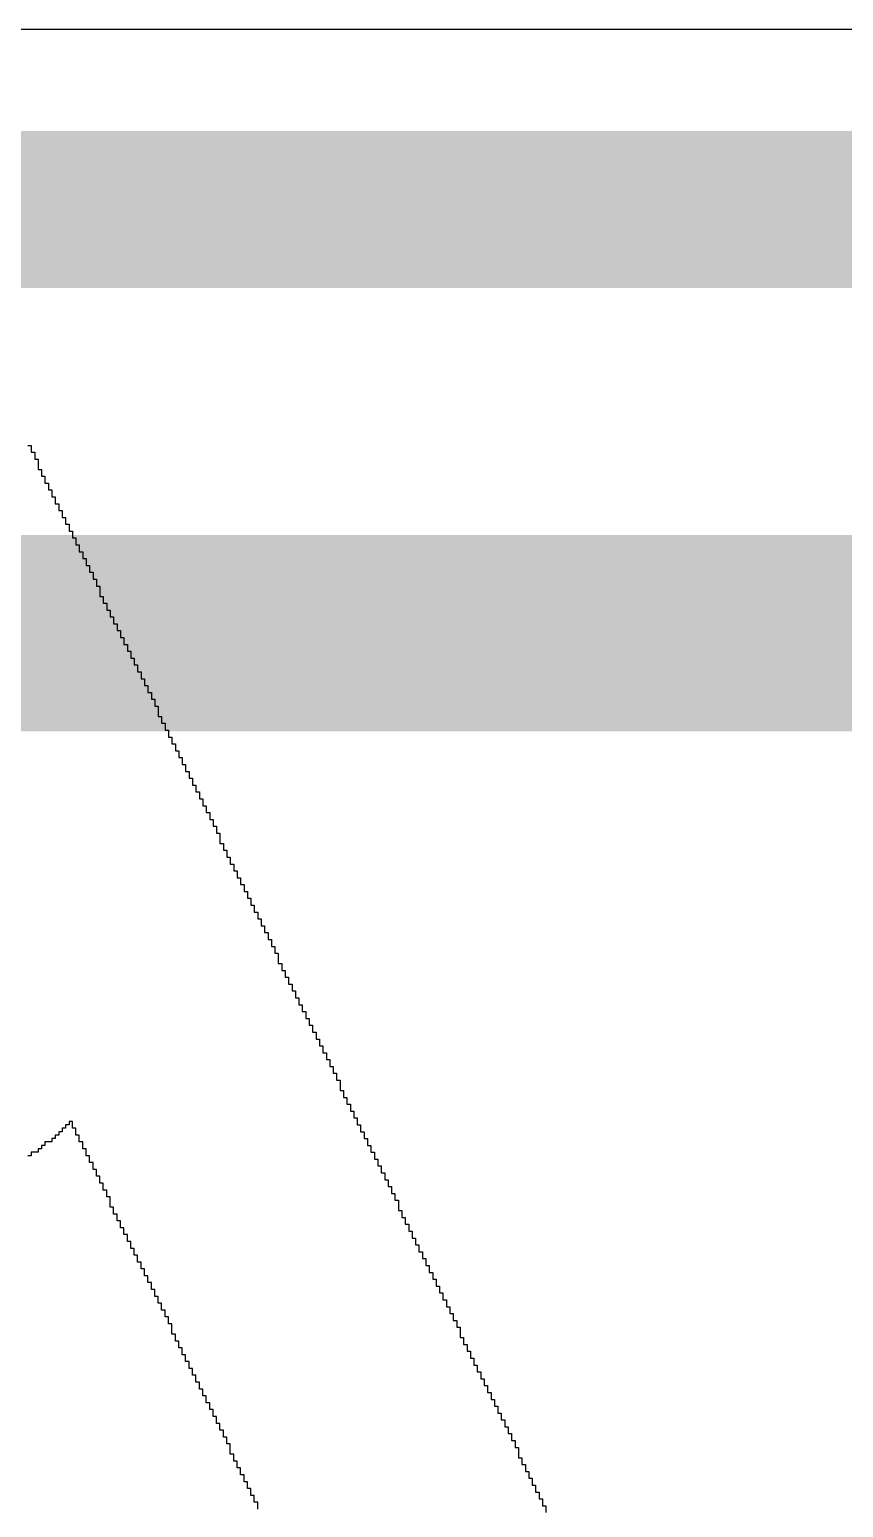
# Model space of a CAD drawing. Header units: millimetres. Extents: x -0.27 to 4.7, y -0.39 to 2.83.
# Drawn here: x 2.3925 to 2.434, y 1.0721 to 1.1474 of the extents above; entities that cross this region are included whole.
import ezdxf

# ---------------------------------------------------------------- set-up
doc = ezdxf.new("R2010")
doc.units = ezdxf.units.MM
doc.header["$MEASUREMENT"] = 0
doc.layers.add('TopLayer', color=1, linetype='Continuous')
doc.layers.add('TopOverlay', color=2, linetype='Continuous')

msp = doc.modelspace()

# ---------------------------------------------------------------- linework, layer by layer
at = {"layer": 'TopLayer'}
msp.add_line((2.643146, 1.147401), (2.091867, 1.147401), dxfattribs=at)
for points, const_width in [([(2.087776, 1.138224), (2.674776, 1.138224)], 0.008), ([(2.361634, 1.116634), (2.677673, 1.116634)], 0.01)]:
    msp.add_lwpolyline(points, dxfattribs=dict(at, const_width=const_width))
at = {"layer": 'TopOverlay'}
for p, q in [((2.392456, 1.126209), (2.392631, 1.126209)), ((2.392631, 1.126209), (2.392631, 1.125859)), ((2.392631, 1.125859), (2.392805, 1.125859)), ((2.392805, 1.125859), (2.392805, 1.12551)), ((2.392805, 1.12551), (2.39298, 1.12551)), ((2.39298, 1.12551), (2.39298, 1.124985)), ((2.39298, 1.124985), (2.393155, 1.124985)), ((2.393155, 1.124985), (2.393155, 1.124635)), ((2.393155, 1.124635), (2.39333, 1.124635)), ((2.39333, 1.124635), (2.39333, 1.124285)), ((2.39333, 1.124285), (2.393505, 1.124285)), ((2.393505, 1.124285), (2.393505, 1.123935)), ((2.393505, 1.123935), (2.39368, 1.123935)), ((2.39368, 1.123935), (2.39368, 1.123586)), ((2.39368, 1.123586), (2.393855, 1.123586)), ((2.393855, 1.123586), (2.393855, 1.123236)), ((2.393855, 1.123236), (2.39403, 1.123236)), ((2.39403, 1.123236), (2.39403, 1.122886)), ((2.39403, 1.122886), (2.394205, 1.122886)), ((2.394205, 1.122886), (2.394205, 1.122536)), ((2.394205, 1.122536), (2.394379, 1.122536)), ((2.394379, 1.122536), (2.394379, 1.122186)), ((2.394379, 1.122186), (2.394554, 1.122186)), ((2.394554, 1.122186), (2.394554, 1.121837)), ((2.394554, 1.121837), (2.394729, 1.121837)), ((2.394729, 1.121837), (2.394729, 1.121487)), ((2.394729, 1.121487), (2.394904, 1.121487)), ((2.394904, 1.121487), (2.394904, 1.121137)), ((2.394904, 1.121137), (2.395079, 1.121137)), ((2.395079, 1.121137), (2.395079, 1.120787)), ((2.395079, 1.120787), (2.395254, 1.120787)), ((2.395254, 1.120787), (2.395254, 1.120437)), ((2.395254, 1.120437), (2.395429, 1.120437)), ((2.395429, 1.120437), (2.395429, 1.120088)), ((2.395429, 1.120088), (2.395604, 1.120088)), ((2.395604, 1.120088), (2.395604, 1.119738)), ((2.395604, 1.119738), (2.395779, 1.119738)), ((2.395779, 1.119738), (2.395779, 1.119388)), ((2.395779, 1.119388), (2.395954, 1.119388)), ((2.395954, 1.119388), (2.395954, 1.119038)), ((2.395954, 1.119038), (2.396129, 1.119038)), ((2.396129, 1.119038), (2.396129, 1.118513)), ((2.396129, 1.118513), (2.396303, 1.118513)), ((2.396303, 1.118513), (2.396303, 1.118164)), ((2.396303, 1.118164), (2.396478, 1.118164)), ((2.396478, 1.118164), (2.396478, 1.117814)), ((2.396478, 1.117814), (2.396653, 1.117814)), ((2.396653, 1.117814), (2.396653, 1.117464)), ((2.396653, 1.117464), (2.396828, 1.117464)), ((2.396828, 1.117464), (2.396828, 1.117114)), ((2.396828, 1.117114), (2.397003, 1.117114)), ((2.397003, 1.117114), (2.397003, 1.116764)), ((2.397003, 1.116764), (2.397178, 1.116764)), ((2.397178, 1.116764), (2.397178, 1.116415)), ((2.397178, 1.116415), (2.397353, 1.116415)), ((2.397353, 1.116415), (2.397353, 1.116065)), ((2.397353, 1.116065), (2.397528, 1.116065)), ((2.397528, 1.116065), (2.397528, 1.115715)), ((2.397528, 1.115715), (2.397703, 1.115715)), ((2.397703, 1.115715), (2.397703, 1.115365)), ((2.397703, 1.115365), (2.397878, 1.115365)), ((2.397878, 1.115365), (2.397878, 1.115015)), ((2.397878, 1.115015), (2.398052, 1.115015)), ((2.398052, 1.115015), (2.398052, 1.114666)), ((2.398052, 1.114666), (2.398227, 1.114666)), ((2.398227, 1.114666), (2.398227, 1.114316)), ((2.398227, 1.114316), (2.398402, 1.114316)), ((2.398402, 1.114316), (2.398402, 1.113966)), ((2.398402, 1.113966), (2.398577, 1.113966)), ((2.398577, 1.113966), (2.398577, 1.113616)), ((2.398577, 1.113616), (2.398752, 1.113616)), ((2.398752, 1.113616), (2.398752, 1.113266)), ((2.398752, 1.113266), (2.398927, 1.113266)), ((2.398927, 1.113266), (2.398927, 1.112917)), ((2.398927, 1.112917), (2.399102, 1.112917)), ((2.399102, 1.112917), (2.399102, 1.112392)), ((2.399102, 1.112392), (2.399277, 1.112392)), ((2.399277, 1.112392), (2.399277, 1.112042)), ((2.399277, 1.112042), (2.399452, 1.112042)), ((2.399452, 1.112042), (2.399452, 1.111692)), ((2.399452, 1.111692), (2.399627, 1.111692)), ((2.399627, 1.111692), (2.399627, 1.111342)), ((2.399627, 1.111342), (2.399802, 1.111342)), ((2.399802, 1.111342), (2.399802, 1.110993)), ((2.399802, 1.110993), (2.399976, 1.110993)), ((2.399976, 1.110993), (2.399976, 1.110643)), ((2.399976, 1.110643), (2.400151, 1.110643)), ((2.400151, 1.110643), (2.400151, 1.110293)), ((2.400151, 1.110293), (2.400326, 1.110293)), ((2.400326, 1.110293), (2.400326, 1.109943)), ((2.400326, 1.109943), (2.400501, 1.109943)), ((2.400501, 1.109943), (2.400501, 1.109593)), ((2.400501, 1.109593), (2.400676, 1.109593)), ((2.400676, 1.109593), (2.400676, 1.109244)), ((2.400676, 1.109244), (2.400851, 1.109244)), ((2.400851, 1.109244), (2.400851, 1.108894)), ((2.400851, 1.108894), (2.401026, 1.108894)), ((2.401026, 1.108894), (2.401026, 1.108544)), ((2.401026, 1.108544), (2.401201, 1.108544)), ((2.401201, 1.108544), (2.401201, 1.108194)), ((2.401201, 1.108194), (2.401376, 1.108194)), ((2.401376, 1.108194), (2.401376, 1.107844)), ((2.401376, 1.107844), (2.401551, 1.107844)), ((2.401551, 1.107844), (2.401551, 1.107495)), ((2.401551, 1.107495), (2.401725, 1.107495)), ((2.401725, 1.107495), (2.401725, 1.107145)), ((2.401725, 1.107145), (2.4019, 1.107145)), ((2.4019, 1.107145), (2.4019, 1.106795)), ((2.4019, 1.106795), (2.402075, 1.106795)), ((2.402075, 1.106795), (2.402075, 1.106445)), ((2.402075, 1.106445), (2.40225, 1.106445)), ((2.40225, 1.106445), (2.40225, 1.10592)), ((2.40225, 1.10592), (2.402425, 1.10592)), ((2.402425, 1.10592), (2.402425, 1.105571)), ((2.402425, 1.105571), (2.4026, 1.105571)), ((2.4026, 1.105571), (2.4026, 1.105221)), ((2.4026, 1.105221), (2.402775, 1.105221)), ((2.402775, 1.105221), (2.402775, 1.104871)), ((2.402775, 1.104871), (2.40295, 1.104871)), ((2.40295, 1.104871), (2.40295, 1.104521)), ((2.40295, 1.104521), (2.403125, 1.104521)), ((2.403125, 1.104521), (2.403125, 1.104171)), ((2.403125, 1.104171), (2.4033, 1.104171)), ((2.4033, 1.104171), (2.4033, 1.103822)), ((2.4033, 1.103822), (2.403475, 1.103822)), ((2.403475, 1.103822), (2.403475, 1.103472)), ((2.403475, 1.103472), (2.403649, 1.103472)), ((2.403649, 1.103472), (2.403649, 1.103122)), ((2.403649, 1.103122), (2.403824, 1.103122)), ((2.403824, 1.103122), (2.403824, 1.102772)), ((2.403824, 1.102772), (2.403999, 1.102772)), ((2.403999, 1.102772), (2.403999, 1.102422)), ((2.403999, 1.102422), (2.404174, 1.102422)), ((2.404174, 1.102422), (2.404174, 1.102073)), ((2.404174, 1.102073), (2.404349, 1.102073)), ((2.404349, 1.102073), (2.404349, 1.101723)), ((2.404349, 1.101723), (2.404524, 1.101723)), ((2.404524, 1.101723), (2.404524, 1.101373)), ((2.404524, 1.101373), (2.404699, 1.101373)), ((2.404699, 1.101373), (2.404699, 1.101023)), ((2.404699, 1.101023), (2.404874, 1.101023)), ((2.404874, 1.101023), (2.404874, 1.100673)), ((2.404874, 1.100673), (2.405049, 1.100673)), ((2.405049, 1.100673), (2.405049, 1.100323)), ((2.405049, 1.100323), (2.405223, 1.100323)), ((2.405223, 1.100323), (2.405223, 1.099799)), ((2.405223, 1.099799), (2.405398, 1.099799)), ((2.405398, 1.099799), (2.405398, 1.099449)), ((2.405398, 1.099449), (2.405573, 1.099449)), ((2.405573, 1.099449), (2.405573, 1.099099)), ((2.405573, 1.099099), (2.405748, 1.099099)), ((2.405748, 1.099099), (2.405748, 1.098749)), ((2.405748, 1.098749), (2.405923, 1.098749)), ((2.405923, 1.098749), (2.405923, 1.098399)), ((2.405923, 1.098399), (2.406098, 1.098399)), ((2.406098, 1.098399), (2.406098, 1.09805)), ((2.406098, 1.09805), (2.406273, 1.09805)), ((2.406273, 1.09805), (2.406273, 1.0977)), ((2.406273, 1.0977), (2.406448, 1.0977)), ((2.406448, 1.0977), (2.406448, 1.09735)), ((2.406448, 1.09735), (2.406623, 1.09735)), ((2.406623, 1.09735), (2.406623, 1.097)), ((2.406623, 1.097), (2.406798, 1.097)), ((2.406798, 1.097), (2.406798, 1.09665)), ((2.406798, 1.09665), (2.406973, 1.09665)), ((2.406973, 1.09665), (2.406973, 1.096301)), ((2.406973, 1.096301), (2.407148, 1.096301)), ((2.407148, 1.096301), (2.407148, 1.095951)), ((2.407148, 1.095951), (2.407322, 1.095951)), ((2.407322, 1.095951), (2.407322, 1.095601)), ((2.407322, 1.095601), (2.407497, 1.095601)), ((2.407497, 1.095601), (2.407497, 1.095251)), ((2.407497, 1.095251), (2.407672, 1.095251)), ((2.407672, 1.095251), (2.407672, 1.094901)), ((2.407672, 1.094901), (2.407847, 1.094901)), ((2.407847, 1.094901), (2.407847, 1.094552)), ((2.407847, 1.094552), (2.408022, 1.094552)), ((2.408022, 1.094552), (2.408022, 1.094202)), ((2.408022, 1.094202), (2.408197, 1.094202)), ((2.408197, 1.094202), (2.408197, 1.093852)), ((2.408197, 1.093852), (2.408372, 1.093852)), ((2.408372, 1.093852), (2.408372, 1.093327)), ((2.408372, 1.093327), (2.408547, 1.093327)), ((2.408547, 1.093327), (2.408547, 1.092977)), ((2.408547, 1.092977), (2.408722, 1.092977)), ((2.408722, 1.092977), (2.408722, 1.092628)), ((2.408722, 1.092628), (2.408896, 1.092628)), ((2.408896, 1.092628), (2.408896, 1.092278)), ((2.408896, 1.092278), (2.409071, 1.092278)), ((2.409071, 1.092278), (2.409071, 1.091928)), ((2.394554, 1.091578), (2.394379, 1.091578)), ((2.394379, 1.091578), (2.394379, 1.091403)), ((2.394729, 1.091753), (2.394554, 1.091753)), ((2.394554, 1.091753), (2.394554, 1.091578)), ((2.394729, 1.091403), (2.394729, 1.091753)), ((2.409071, 1.091928), (2.409246, 1.091928)), ((2.409246, 1.091928), (2.409246, 1.091578)), ((2.409246, 1.091578), (2.409421, 1.091578)), ((2.409421, 1.091578), (2.409421, 1.091228)), ((2.39368, 1.090704), (2.39333, 1.090704)), ((2.39333, 1.090704), (2.39333, 1.090529)), ((2.393855, 1.090879), (2.39368, 1.090879)), ((2.39368, 1.090879), (2.39368, 1.090704)), ((2.39403, 1.091053), (2.393855, 1.091053)), ((2.393855, 1.091053), (2.393855, 1.090879)), ((2.394205, 1.091228), (2.39403, 1.091228)), ((2.39403, 1.091228), (2.39403, 1.091053)), ((2.394379, 1.091403), (2.394205, 1.091403)), ((2.394205, 1.091403), (2.394205, 1.091228)), ((2.394904, 1.091403), (2.394729, 1.091403)), ((2.394904, 1.091053), (2.394904, 1.091403)), ((2.395079, 1.091053), (2.394904, 1.091053)), ((2.395079, 1.090704), (2.395079, 1.091053)), ((2.395254, 1.090704), (2.395079, 1.090704)), ((2.395254, 1.090354), (2.395254, 1.090704)), ((2.409421, 1.091228), (2.409596, 1.091228)), ((2.409596, 1.091228), (2.409596, 1.090879)), ((2.409596, 1.090879), (2.409771, 1.090879)), ((2.409771, 1.090879), (2.409771, 1.090529)), ((2.392631, 1.090004), (2.392456, 1.090004)), ((2.39298, 1.090179), (2.392631, 1.090179)), ((2.392631, 1.090179), (2.392631, 1.090004)), ((2.393155, 1.090354), (2.39298, 1.090354)), ((2.39298, 1.090354), (2.39298, 1.090179)), ((2.39333, 1.090529), (2.393155, 1.090529)), ((2.393155, 1.090529), (2.393155, 1.090354)), ((2.395429, 1.090354), (2.395254, 1.090354)), ((2.395429, 1.090004), (2.395429, 1.090354)), ((2.395604, 1.090004), (2.395429, 1.090004)), ((2.395604, 1.089654), (2.395604, 1.090004)), ((2.409771, 1.090529), (2.409946, 1.090529)), ((2.409946, 1.090529), (2.409946, 1.090179)), ((2.409946, 1.090179), (2.410121, 1.090179)), ((2.410121, 1.090179), (2.410121, 1.089829)), ((2.395779, 1.089654), (2.395604, 1.089654)), ((2.395779, 1.089304), (2.395779, 1.089654)), ((2.395954, 1.089304), (2.395779, 1.089304)), ((2.395954, 1.088955), (2.395954, 1.089304)), ((2.410121, 1.089829), (2.410296, 1.089829)), ((2.410296, 1.089829), (2.410296, 1.089479)), ((2.410296, 1.089479), (2.410471, 1.089479)), ((2.410471, 1.089479), (2.410471, 1.08913)), ((2.396129, 1.088955), (2.395954, 1.088955)), ((2.396129, 1.088605), (2.396129, 1.088955)), ((2.396303, 1.088605), (2.396129, 1.088605)), ((2.396303, 1.088255), (2.396303, 1.088605)), ((2.410471, 1.08913), (2.410646, 1.08913)), ((2.410646, 1.08913), (2.410646, 1.08878)), ((2.410646, 1.08878), (2.41082, 1.08878)), ((2.41082, 1.08878), (2.41082, 1.08843)), ((2.396478, 1.088255), (2.396303, 1.088255)), ((2.396478, 1.087905), (2.396478, 1.088255)), ((2.396653, 1.087905), (2.396478, 1.087905)), ((2.396653, 1.087381), (2.396653, 1.087905)), ((2.41082, 1.08843), (2.410995, 1.08843)), ((2.410995, 1.08843), (2.410995, 1.08808)), ((2.410995, 1.08808), (2.41117, 1.08808)), ((2.41117, 1.08808), (2.41117, 1.08773)), ((2.41117, 1.08773), (2.411345, 1.08773)), ((2.411345, 1.08773), (2.411345, 1.087206)), ((2.396828, 1.087381), (2.396653, 1.087381)), ((2.396828, 1.087031), (2.396828, 1.087381)), ((2.397003, 1.087031), (2.396828, 1.087031)), ((2.397003, 1.086681), (2.397003, 1.087031)), ((2.411345, 1.087206), (2.41152, 1.087206)), ((2.41152, 1.087206), (2.41152, 1.086856)), ((2.397178, 1.086681), (2.397003, 1.086681)), ((2.397178, 1.086331), (2.397178, 1.086681)), ((2.397353, 1.086331), (2.397178, 1.086331)), ((2.397353, 1.085981), (2.397353, 1.086331)), ((2.41152, 1.086856), (2.411695, 1.086856)), ((2.411695, 1.086856), (2.411695, 1.086506)), ((2.411695, 1.086506), (2.41187, 1.086506)), ((2.41187, 1.086506), (2.41187, 1.086156)), ((2.397528, 1.085981), (2.397353, 1.085981)), ((2.397528, 1.085632), (2.397528, 1.085981)), ((2.397703, 1.085632), (2.397528, 1.085632)), ((2.397703, 1.085282), (2.397703, 1.085632)), ((2.41187, 1.086156), (2.412045, 1.086156)), ((2.412045, 1.086156), (2.412045, 1.085806)), ((2.412045, 1.085806), (2.41222, 1.085806)), ((2.41222, 1.085806), (2.41222, 1.085457)), ((2.41222, 1.085457), (2.412395, 1.085457)), ((2.412395, 1.085457), (2.412395, 1.085107)), ((2.397878, 1.085282), (2.397703, 1.085282)), ((2.397878, 1.084932), (2.397878, 1.085282)), ((2.398052, 1.084932), (2.397878, 1.084932)), ((2.398052, 1.084582), (2.398052, 1.084932)), ((2.412395, 1.085107), (2.41257, 1.085107)), ((2.41257, 1.085107), (2.41257, 1.084757)), ((2.41257, 1.084757), (2.412744, 1.084757)), ((2.412744, 1.084757), (2.412744, 1.084407)), ((2.398227, 1.084582), (2.398052, 1.084582)), ((2.398227, 1.084232), (2.398227, 1.084582)), ((2.398402, 1.084232), (2.398227, 1.084232)), ((2.398402, 1.083883), (2.398402, 1.084232)), ((2.412744, 1.084407), (2.412919, 1.084407)), ((2.412919, 1.084407), (2.412919, 1.084057)), ((2.412919, 1.084057), (2.413094, 1.084057)), ((2.413094, 1.084057), (2.413094, 1.083708)), ((2.398577, 1.083883), (2.398402, 1.083883)), ((2.398577, 1.083533), (2.398577, 1.083883)), ((2.398752, 1.083533), (2.398577, 1.083533)), ((2.398752, 1.083183), (2.398752, 1.083533)), ((2.398927, 1.083183), (2.398752, 1.083183)), ((2.398927, 1.082833), (2.398927, 1.083183)), ((2.413094, 1.083708), (2.413269, 1.083708)), ((2.413269, 1.083708), (2.413269, 1.083358)), ((2.413269, 1.083358), (2.413444, 1.083358)), ((2.413444, 1.083358), (2.413444, 1.083008)), ((2.399102, 1.082833), (2.398927, 1.082833)), ((2.399102, 1.082483), (2.399102, 1.082833)), ((2.399277, 1.082483), (2.399102, 1.082483)), ((2.399277, 1.082133), (2.399277, 1.082483)), ((2.413444, 1.083008), (2.413619, 1.083008)), ((2.413619, 1.083008), (2.413619, 1.082658)), ((2.413619, 1.082658), (2.413794, 1.082658)), ((2.413794, 1.082658), (2.413794, 1.082308)), ((2.399452, 1.082133), (2.399277, 1.082133)), ((2.399452, 1.081784), (2.399452, 1.082133)), ((2.399627, 1.081784), (2.399452, 1.081784)), ((2.399627, 1.081434), (2.399627, 1.081784)), ((2.413794, 1.082308), (2.413969, 1.082308)), ((2.413969, 1.082308), (2.413969, 1.081959)), ((2.413969, 1.081959), (2.414144, 1.081959)), ((2.414144, 1.081959), (2.414144, 1.081609)), ((2.399802, 1.081434), (2.399627, 1.081434)), ((2.399802, 1.080909), (2.399802, 1.081434)), ((2.399976, 1.080909), (2.399802, 1.080909)), ((2.399976, 1.080559), (2.399976, 1.080909)), ((2.414144, 1.081609), (2.414318, 1.081609)), ((2.414318, 1.081609), (2.414318, 1.081259)), ((2.414318, 1.081259), (2.414493, 1.081259)), ((2.414493, 1.081259), (2.414493, 1.080734)), ((2.400151, 1.080559), (2.399976, 1.080559)), ((2.400151, 1.08021), (2.400151, 1.080559)), ((2.400326, 1.08021), (2.400151, 1.08021)), ((2.400326, 1.07986), (2.400326, 1.08021)), ((2.414493, 1.080734), (2.414668, 1.080734)), ((2.414668, 1.080734), (2.414668, 1.080384)), ((2.414668, 1.080384), (2.414843, 1.080384)), ((2.414843, 1.080384), (2.414843, 1.080035)), ((2.400501, 1.07986), (2.400326, 1.07986)), ((2.400501, 1.07951), (2.400501, 1.07986)), ((2.400676, 1.07951), (2.400501, 1.07951)), ((2.400676, 1.07916), (2.400676, 1.07951)), ((2.414843, 1.080035), (2.415018, 1.080035)), ((2.415018, 1.080035), (2.415018, 1.079685)), ((2.415018, 1.079685), (2.415193, 1.079685)), ((2.415193, 1.079685), (2.415193, 1.079335)), ((2.400851, 1.07916), (2.400676, 1.07916)), ((2.400851, 1.07881), (2.400851, 1.07916)), ((2.401026, 1.07881), (2.400851, 1.07881)), ((2.401026, 1.078461), (2.401026, 1.07881)), ((2.415193, 1.079335), (2.415368, 1.079335)), ((2.415368, 1.079335), (2.415368, 1.078985)), ((2.415368, 1.078985), (2.415543, 1.078985)), ((2.415543, 1.078985), (2.415543, 1.078635)), ((2.401201, 1.078461), (2.401026, 1.078461)), ((2.401201, 1.078111), (2.401201, 1.078461)), ((2.401376, 1.078111), (2.401201, 1.078111)), ((2.401376, 1.077761), (2.401376, 1.078111)), ((2.415543, 1.078635), (2.415718, 1.078635)), ((2.415718, 1.078635), (2.415718, 1.078286)), ((2.415718, 1.078286), (2.415893, 1.078286)), ((2.415893, 1.078286), (2.415893, 1.077936)), ((2.415893, 1.077936), (2.416068, 1.077936)), ((2.416068, 1.077936), (2.416068, 1.077586)), ((2.401551, 1.077761), (2.401376, 1.077761)), ((2.401551, 1.077411), (2.401551, 1.077761)), ((2.401725, 1.077411), (2.401551, 1.077411)), ((2.401725, 1.077061), (2.401725, 1.077411)), ((2.416068, 1.077586), (2.416243, 1.077586)), ((2.416243, 1.077586), (2.416243, 1.077236)), ((2.416243, 1.077236), (2.416417, 1.077236)), ((2.416417, 1.077236), (2.416417, 1.076886)), ((2.4019, 1.077061), (2.401725, 1.077061)), ((2.4019, 1.076711), (2.4019, 1.077061)), ((2.402075, 1.076711), (2.4019, 1.076711)), ((2.402075, 1.076362), (2.402075, 1.076711)), ((2.416417, 1.076886), (2.416592, 1.076886)), ((2.416592, 1.076886), (2.416592, 1.076537)), ((2.416592, 1.076537), (2.416767, 1.076537)), ((2.416767, 1.076537), (2.416767, 1.076187)), ((2.40225, 1.076362), (2.402075, 1.076362)), ((2.40225, 1.076012), (2.40225, 1.076362)), ((2.402425, 1.076012), (2.40225, 1.076012)), ((2.402425, 1.075662), (2.402425, 1.076012)), ((2.4026, 1.075662), (2.402425, 1.075662)), ((2.4026, 1.075312), (2.4026, 1.075662)), ((2.416767, 1.076187), (2.416942, 1.076187)), ((2.416942, 1.076187), (2.416942, 1.075837)), ((2.416942, 1.075837), (2.417117, 1.075837)), ((2.417117, 1.075837), (2.417117, 1.075487)), ((2.402775, 1.075312), (2.4026, 1.075312)), ((2.402775, 1.074788), (2.402775, 1.075312)), ((2.417117, 1.075487), (2.417292, 1.075487)), ((2.417292, 1.075487), (2.417292, 1.075137)), ((2.417292, 1.075137), (2.417467, 1.075137)), ((2.417467, 1.075137), (2.417467, 1.074613)), ((2.40295, 1.074788), (2.402775, 1.074788)), ((2.40295, 1.074438), (2.40295, 1.074788)), ((2.403125, 1.074438), (2.40295, 1.074438)), ((2.403125, 1.074088), (2.403125, 1.074438)), ((2.417467, 1.074613), (2.417642, 1.074613)), ((2.417642, 1.074613), (2.417642, 1.074263)), ((2.417642, 1.074263), (2.417817, 1.074263)), ((2.417817, 1.074263), (2.417817, 1.073913)), ((2.4033, 1.074088), (2.403125, 1.074088)), ((2.4033, 1.073738), (2.4033, 1.074088)), ((2.403475, 1.073738), (2.4033, 1.073738)), ((2.403475, 1.073388), (2.403475, 1.073738)), ((2.403649, 1.073388), (2.403475, 1.073388)), ((2.403649, 1.073038), (2.403649, 1.073388)), ((2.417817, 1.073913), (2.417991, 1.073913)), ((2.417991, 1.073913), (2.417991, 1.073563)), ((2.417991, 1.073563), (2.418166, 1.073563)), ((2.418166, 1.073563), (2.418166, 1.073213)), ((2.403824, 1.073038), (2.403649, 1.073038)), ((2.403824, 1.072689), (2.403824, 1.073038)), ((2.403999, 1.072689), (2.403824, 1.072689)), ((2.403999, 1.072339), (2.403999, 1.072689)), ((2.418166, 1.073213), (2.418341, 1.073213)), ((2.418341, 1.073213), (2.418341, 1.072863)), ((2.418341, 1.072863), (2.418516, 1.072863)), ((2.418516, 1.072863), (2.418516, 1.072514)), ((2.404174, 1.072339), (2.403999, 1.072339)), ((2.404174, 1.071989), (2.404174, 1.072339)), ((2.418516, 1.072514), (2.418691, 1.072514)), ((2.418691, 1.072514), (2.418691, 1.072164)), ((2.418691, 1.072164), (2.418866, 1.072164)), ((2.418866, 1.072164), (2.418866, 1.071814))]:
    msp.add_line(p, q, dxfattribs=at)

doc.saveas('drawing.dxf')
